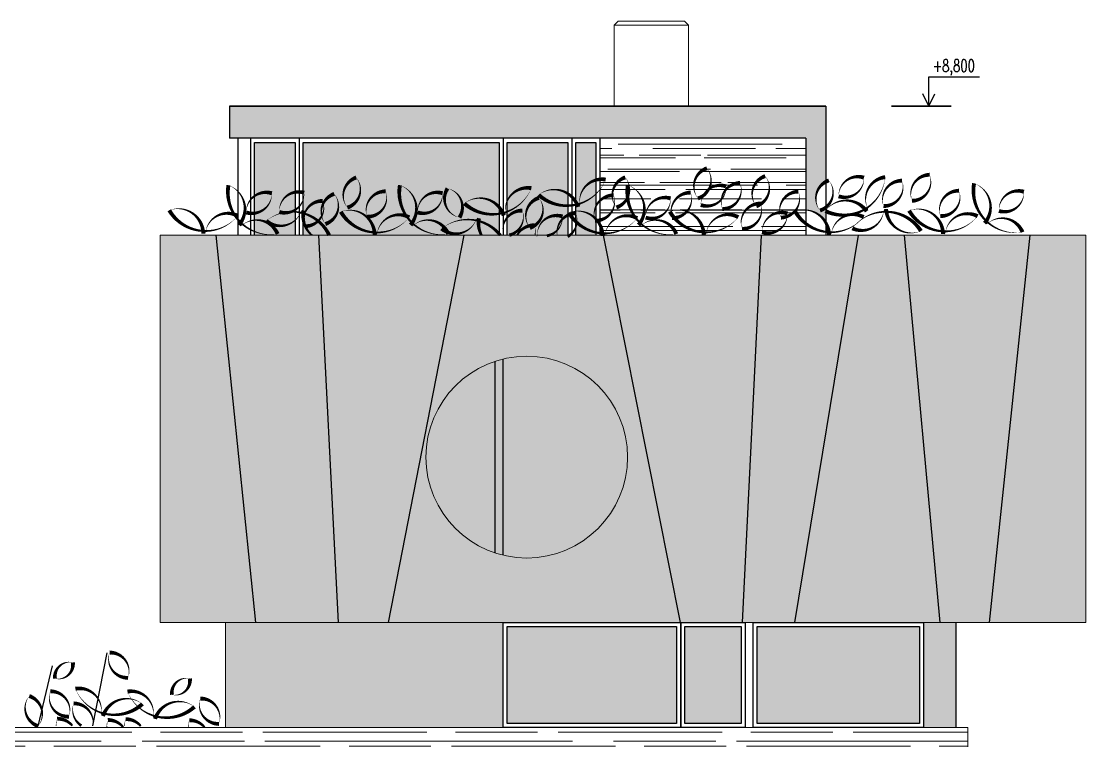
# Model space of a CAD drawing. Header units: metres. Extents: x -442 to 316, y -503 to 125.
# Drawn here: x 92.9 to 106.09, y -294.61 to -285.7 of the extents above; entities that cross this region are included whole.
import ezdxf

# ---------------------------------------------------------------- set-up
doc = ezdxf.new("R2010")
doc.units = ezdxf.units.M
for name, color, linetype in [('popis', 6, 'Continuous'), ('SRAFA', 251, 'Continuous'), ('srafa zdivo', 251, 'Continuous'), ('SRAFY', 3, 'Continuous'), ('zariz.predmety', 203, 'Continuous'), ('ZDIVO', 1, 'Continuous')]:
    doc.layers.add(name, color=color, linetype=linetype)
doc.styles.add('ROMANS', font='romans.shx', dxfattribs={"width": 0.7})

msp = doc.modelspace()

# ---------------------------------------------------------------- hatches: boundary and pattern name
at = {"layer": 'SRAFA', "linetype": 'Continuous'}
for points in [[(96.290828, -287.196843), (95.790766, -287.196843), (95.790766, -288.346843), (96.290828, -288.346843)], [(98.820828, -287.196843), (96.380766, -287.196843), (96.380766, -288.346843), (98.820828, -288.346843)], [(99.670828, -287.196843), (98.920766, -287.196843), (98.920766, -288.346843), (99.670828, -288.346843)], [(100.020766, -287.196843), (99.770766, -287.196843), (99.770766, -288.346843), (100.020766, -288.346843)]]:
    msp.add_hatch(color=256, dxfattribs=at).paths.add_polyline_path(points)
h = msp.add_hatch(color=256, dxfattribs=at)
h.paths.add_polyline_path([(98.870766, -289.881449), (98.870766, -292.312237, 0.485107163), (100.412857, -291.096843, 0.485107163)])
h.paths.add_polyline_path([(98.770766, -289.909929, 0.323565952), (97.912857, -291.096843, 0.323565952), (98.770766, -292.283757)])
h = msp.add_hatch(color=256, dxfattribs=at)
h.paths.add_polyline_path([(98.920766, -294.396843), (101.020766, -294.396843), (101.020766, -293.196843), (98.920766, -293.196843)])
h.paths.add_polyline_path([(101.120766, -294.396843), (101.820766, -294.396843), (101.820766, -293.196843), (101.120766, -293.196843)])
h.paths.add_polyline_path([(102.020766, -294.396843), (104.030766, -294.396843), (104.030766, -293.196843), (102.020766, -293.196843)])
at = {"layer": 'SRAFY', "linetype": 'Continuous', "lineweight": 0}
for points in [[(102.870828, -286.746843), (95.480828, -286.746843), (95.480828, -287.146843), (98.870828, -287.146843), (99.720828, -287.146843), (102.620828, -287.146843), (102.620828, -288.034205, -0.253160298), (102.870828, -288.194042), (102.870828, -288.050939, -0.003121815), (102.864947, -288.048185, -0.007979701), (102.870828, -288.040157), (102.870828, -288.001448, -0.088435865), (102.797667, -288.041356, -0.467275784), (102.870828, -287.68453)], [(98.870766, -289.881449, 0.020804345), (98.770766, -289.909929), (98.770766, -292.283757, 0.020804345), (98.870766, -292.312237)], [(95.430766, -293.146843), (95.430766, -294.446843), (98.870766, -294.446843), (98.870766, -293.146843)], [(104.480766, -293.146843), (104.080766, -293.146843), (104.080766, -294.446843), (104.480766, -294.446843)]]:
    msp.add_hatch(color=252, dxfattribs=at).paths.add_polyline_path(points)
h = msp.add_hatch(dxfattribs=at)
h.set_pattern_fill('AR-RROOF', color=256, scale=0.01, style=0)
h.set_pattern_definition([(0, (-13.52227, -1e-08), (0.5588, 0.254), [3.81, -0.508, 1.27, -0.254]), (0, (-13.18445, 0.127), (-0.254, 0.33782), [0.762, -0.08382, 1.524, -0.1905]), (0, (-13.39527, 0.2159), (1.3208, 0.17018), [2.032, -0.3556, 1.016, -0.254])])
h.paths.add_polyline_path([(100.070766, -287.146843), (102.620828, -287.146843), (102.620828, -288.346843), (100.070766, -288.346843)])
h = msp.add_hatch(dxfattribs=at)
h.set_pattern_fill('AR-RROOF', color=256, scale=0.01, style=0)
h.set_pattern_definition([(0, (102.97942, -341.8623), (0.5588, 0.254), [3.81, -0.508, 1.27, -0.254]), (0, (103.31724, -341.7353), (-0.254, 0.33782), [0.762, -0.08382, 1.524, -0.1905]), (0, (103.10642, -341.64641), (1.3208, 0.17018), [2.032, -0.3556, 1.016, -0.254])])
h.paths.add_polyline_path([(89.860766, -294.446843), (89.620766, -294.446843), (89.620766, -298.291328), (89.620766, -298.796843), (90.010766, -298.796843), (90.010766, -296.246843), (104.180766, -296.246843), (104.180766, -297.841883), (104.630766, -297.814572), (104.630766, -294.446843), (104.480766, -294.446843), (104.080766, -294.446843), (101.970766, -294.446843), (101.870766, -294.446843), (101.070766, -294.446843), (98.870766, -294.446843)])
h.paths.add_polyline_path([(97.178163, -295.26315), (97.758163, -295.26315), (97.758163, -295.516721), (97.178163, -295.516721)], flags=24)
at = {"layer": 'ZDIVO', "linetype": 'Continuous', "lineweight": 0}
h = msp.add_hatch(color=254, dxfattribs=at)
h.dxf.hatch_style = 1
h.paths.add_polyline_path([(106.090899, -288.346843), (100.10944, -288.346843, 0.23368352), (100.104373, -288.363217, 0.013132123), (100.104129, -288.346843), (94.620766, -288.346843), (94.620766, -293.146843), (106.090899, -293.146843)])
h.paths.add_polyline_path([(97.912857, -291.096843, -1), (100.412857, -291.096843, -1)], flags=16)

# ---------------------------------------------------------------- linework, layer by layer
at = {"layer": 'popis', "linetype": 'Continuous'}
for p, q in [((95.310158, -288.346843), (95.802584, -293.146843)), ((96.583644, -288.346843), (96.824797, -293.146843)), ((98.382869, -288.346843), (97.446922, -293.146843)), ((100.110754, -288.346843), (101.066459, -293.146843)), ((102.070129, -288.346843), (101.833172, -293.146843)), ((103.27086, -288.346843), (102.4835, -293.146843)), ((103.839944, -288.346843), (104.284222, -293.146843)), ((105.398773, -288.346843), (104.893895, -293.146843))]:
    msp.add_line(p, q, dxfattribs=at)
at = {"layer": 'SRAFA', "linetype": 'Continuous', "lineweight": 0, "ltscale": 20}
for p, q in [((100.246941, -285.746843), (100.296941, -285.696843)), ((100.246941, -285.746843), (100.246941, -286.746843)), ((101.169258, -285.746843), (100.246941, -285.746843)), ((101.119258, -285.696843), (100.296941, -285.696843)), ((100.810247, -285.746843), (100.296941, -285.746843)), ((101.119258, -285.746843), (100.919258, -285.746843)), ((101.119258, -285.696843), (101.169258, -285.746843)), ((101.169258, -285.746843), (101.169258, -286.746843))]:
    msp.add_line(p, q, dxfattribs=at)
at = {"layer": 'srafa zdivo', "color": 8, "linetype": 'Continuous', "lineweight": 0}
msp.add_line((101.870766, -294.446843), (101.970766, -294.446843), dxfattribs=at)
at = {"layer": 'SRAFY', "linetype": 'Continuous'}
for p, q in [((104.145202, -286.746843), (104.145202, -286.38569)), ((104.145202, -286.38569), (104.776328, -286.38569)), ((104.145202, -286.746843), (104.070701, -286.595609)), ((104.145202, -286.746843), (104.219704, -286.595609)), ((95.480828, -286.746843), (101.670766, -286.746843)), ((95.480828, -286.746843), (95.480828, -287.146843)), ((102.870828, -286.746843), (95.480828, -286.746843)), ((101.670766, -286.746843), (102.870828, -286.746843)), ((102.870828, -286.746843), (102.870828, -288.346843)), ((103.683836, -286.746843), (104.425183, -286.746843)), ((98.870828, -287.146843), (95.480828, -287.146843)), ((95.580828, -287.146843), (95.580828, -288.346843)), ((95.740828, -287.146843), (95.740828, -288.346843)), ((96.340828, -287.146843), (96.340828, -288.346843)), ((96.340828, -287.146843), (96.340828, -288.346843)), ((98.870766, -287.146843), (98.870766, -288.346843)), ((99.720828, -287.146843), (98.870766, -287.146843)), ((102.620828, -287.146843), (99.720766, -287.146843)), ((99.720828, -287.146843), (99.720828, -288.346843)), ((100.070766, -287.146843), (100.070766, -288.346843)), ((102.620828, -287.146843), (102.620828, -288.346843)), ((98.770766, -292.283757), (98.770766, -289.909929)), ((98.870766, -292.312237), (98.870766, -289.881449)), ((104.480766, -293.146843), (104.480766, -294.446843))]:
    msp.add_line(p, q, dxfattribs=at)
at = {"layer": 'SRAFY', "linetype": 'Continuous', "lineweight": 0}
msp.add_line((95.430766, -293.146843), (95.430766, -294.446843), dxfattribs=at)
at = {"layer": 'SRAFY', "linetype": 'Continuous'}
for points in [[(102.870828, -286.746843), (95.480828, -286.746843)], [(104.425183, -286.746843), (103.683836, -286.746843)], [(95.790766, -288.346843), (95.790766, -287.196843), (96.290828, -287.196843), (96.290828, -288.346843)], [(98.870828, -287.146843), (96.340828, -287.146843)], [(96.390828, -288.346843), (96.390828, -287.196843), (98.820828, -287.196843), (98.820828, -288.346843)], [(99.720828, -287.146843), (98.870766, -287.146843)], [(98.920766, -288.346843), (98.920766, -287.196843), (99.670828, -287.196843), (99.670828, -288.346843)], [(100.070766, -287.146843), (99.720766, -287.146843)], [(99.770766, -288.346843), (99.770766, -287.196843), (100.020766, -287.196843), (100.020766, -288.346843)]]:
    msp.add_lwpolyline(points, dxfattribs=at)
for points in [[(98.870766, -293.146843), (101.070766, -293.146843), (101.070766, -294.446843), (98.870766, -294.446843)], [(98.920766, -293.196843), (101.020766, -293.196843), (101.020766, -294.396843), (98.920766, -294.396843)], [(101.070766, -293.146843), (101.870766, -293.146843), (101.870766, -294.446843), (101.070766, -294.446843)], [(101.120766, -293.196843), (101.820766, -293.196843), (101.820766, -294.396843), (101.120766, -294.396843)], [(101.970766, -293.146843), (104.080766, -293.146843), (104.080766, -294.446843), (101.970766, -294.446843)], [(102.020766, -293.196843), (104.030766, -293.196843), (104.030766, -294.396843), (102.020766, -294.396843)]]:
    msp.add_lwpolyline(points, close=True, dxfattribs=at)
at = {"layer": 'zariz.predmety', "color": 253, "linetype": 'Continuous', "ltscale": 0.001}
for p, q in [((93.786487, -294.42411), (93.964518, -293.522289)), ((93.107407, -294.429408), (93.283292, -293.682511))]:
    msp.add_line(p, q, dxfattribs=at)
for points in [[(101.285472, -287.890752, 0, 0, -0.520567051), (101.285472, -287.890752, 0, 0.05, -0.520567051), (101.395922, -287.51778, 0, 0.05, -0.520567051), (101.285472, -287.890752, 0.05, 0.05, 0)], [(102.008051, -287.987666, 0, 0, -0.520567051), (102.008051, -287.987666, 0, 0.05, -0.520567051), (102.118501, -287.614693, 0, 0.05, -0.520567051), (102.008051, -287.987666, 0.05, 0.05, 0)], [(103.029223, -287.864703, 0, 0, -0.520567051), (103.029223, -287.864703, 0, 0.05, -0.520567051), (103.342696, -287.634394, 0, 0.05, -0.520567051), (103.029223, -287.864703, 0.05, 0.05, 0)], [(103.938306, -287.92101, 0, 0, -0.520567051), (103.938306, -287.92101, 0, 0.05, -0.520567051), (104.155557, -287.59835, 0, 0.05, -0.520567051), (103.938306, -287.92101, 0.05, 0.05, 0)], [(95.465478, -287.727065, 0, 0, -0.520567051), (95.465478, -287.727065, 0, 0.05, -0.520567051), (95.596802, -288.220726, 0, 0.05, -0.520567051), (95.627424, -288.228854, 0, 0.05, -0.509472644), (96.075555, -288.332021, 0, 0.05, -0.516255587), (95.465478, -287.727065, 0.05, 0.05, 0)], [(96.939828, -288.005391, 0, 0, -0.520567051), (96.939828, -288.005391, 0, 0.05, -0.520567051), (97.050278, -287.632419, 0, 0.05, -0.520567051), (96.939828, -288.005391, 0.05, 0.05, 0)], [(97.591267, -287.727065, 0, 0, -0.520567051), (97.591267, -287.727065, 0, 0.05, -0.520567051), (97.722591, -288.220726, 0, 0.05, -0.520567051), (97.753212, -288.228854, 0, 0.05, -0.520567051), (98.19128, -288.332021, 0, 0.05, -0.520567051), (97.591267, -287.727065, 0.05, 0.05, 0)], [(99.310391, -287.847176, 0, 0, -0.520567051), (99.310391, -287.847176, 0, 0.05, -0.520567051), (99.798754, -287.997007, 0, 0.05, -0.520567051), (99.821855, -287.975327, 0, 0.05, -0.520567051), (100.141227, -287.658232, 0, 0.05, -0.520567051), (99.310391, -287.847176, 0.05, 0.05, 0)], [(100.274258, -288.003108, 0, 0, -0.520567051), (100.274258, -288.003108, 0, 0.05, -0.520567051), (100.384707, -287.630136, 0, 0.05, -0.520567051), (100.274258, -288.003108, 0.05, 0.05, 0)], [(100.41675, -287.727065, 0, 0, -0.520567051), (100.41675, -287.727065, 0, 0.05, -0.520567051), (100.548074, -288.220726, 0, 0.05, -0.520567051), (100.578695, -288.228854, 0, 0.05, -0.520567051), (101.016763, -288.332021, 0, 0.05, -0.520567051), (100.41675, -287.727065, 0.05, 0.05, 0)], [(101.320969, -287.972905, 0, 0, -0.520567051), (101.320969, -287.972905, 0, 0.05, -0.520567051), (101.634443, -287.742596, 0, 0.05, -0.520567051), (101.320969, -287.972905, 0.05, 0.05, 0)], [(101.588723, -288.022471, 0, 0, -0.520567051), (101.588723, -288.022471, 0, 0.05, -0.520567051), (101.805974, -287.699811, 0, 0.05, -0.520567051), (101.588723, -288.022471, 0.05, 0.05, 0)], [(102.797667, -288.041356, 0, 0, -0.520567051), (102.797667, -288.041356, 0, 0.05, -0.520567051), (102.908117, -287.668384, 0, 0.05, -0.520567051), (102.797667, -288.041356, 0.05, 0.05, 0)], [(102.864947, -288.048185, 0, 0, -0.520567051), (102.864947, -288.048185, 0, 0.05, -0.520567051), (103.375769, -288.050987, 0, 0.05, -0.520567051), (103.391646, -288.023571, 0, 0.05, -0.520567051), (103.606138, -287.62792, 0, 0.05, -0.520567051), (102.864947, -288.048185, 0.05, 0.05, 0)], [(103.584754, -287.985629, 0, 0, -0.520567051), (103.584754, -287.985629, 0, 0.05, -0.520567051), (103.814699, -287.671889, 0, 0.05, -0.520567051), (103.584754, -287.985629, 0.05, 0.05, 0)], [(104.707037, -287.704168, 0, 0, -0.520567051), (104.707037, -287.704168, 0, 0.05, -0.520567051), (104.838361, -288.197829, 0, 0.05, -0.520567051), (104.868983, -288.205956, 0, 0.05, -0.520567051), (105.307051, -288.309124, 0, 0.05, -0.520567051), (104.707037, -287.704168, 0.05, 0.05, 0)], [(95.685677, -288.065302, 0, 0, -0.520567051), (95.685677, -288.065302, 0, 0.05, -0.510066286), (96.003455, -287.827353, 0, 0.05, -0.510066286), (95.685677, -288.065302, 0.05, 0.05, 0)], [(96.096114, -288.059194, 0, 0, -0.520567051), (96.096114, -288.059194, 0, 0.05, -0.520567051), (96.403829, -287.821245, 0, 0.05, -0.520567051), (96.096114, -288.059194, 0.05, 0.05, 0)], [(96.667272, -288.208199, 0, 0, -0.520567051), (96.667272, -288.208199, 0, 0.05, -0.520567051), (96.777722, -287.835227, 0, 0.05, -0.520567051), (96.667272, -288.208199, 0.05, 0.05, 0)], [(97.184747, -288.117739, 0, 0, -0.520567051), (97.184747, -288.117739, 0, 0.05, -0.520567051), (97.414691, -287.803998, 0, 0.05, -0.520567051), (97.184747, -288.117739, 0.05, 0.05, 0)], [(97.811466, -288.065302, 0, 0, -0.520567051), (97.811466, -288.065302, 0, 0.05, -0.520567051), (98.11918, -287.827353, 0, 0.05, -0.520567051), (97.811466, -288.065302, 0.05, 0.05, 0)], [(98.181173, -287.767805, 0, 0, -0.520567051), (98.181173, -287.767805, 0, 0.05, -0.520567051), (98.328837, -288.12767, 0, 0.05, -0.520567051), (98.181173, -287.767805, 0.05, 0.05, 0)], [(98.389382, -287.953511, 0, 0, -0.520567051), (98.389382, -287.953511, 0, 0.05, -0.520567051), (98.877745, -288.103342, 0, 0.05, -0.520567051), (98.900846, -288.081662, 0, 0.05, -0.520567051), (99.220218, -287.764567, 0, 0.05, -0.520567051), (98.389382, -287.953511, 0.05, 0.05, 0)], [(99.202537, -288.257121, 0, 0, -0.520567051), (99.202537, -288.257121, 0, 0.05, -0.520567051), (99.312987, -287.884148, 0, 0.05, -0.520567051), (99.202537, -288.257121, 0.05, 0.05, 0)], [(100.01023, -288.166661, 0, 0, -0.520567051), (100.01023, -288.166661, 0, 0.05, -0.520567051), (100.240175, -287.85292, 0, 0.05, -0.520567051), (100.01023, -288.166661, 0.05, 0.05, 0)], [(100.636949, -288.128845, 0, 0, -0.520567051), (100.636949, -288.128845, 0, 0.05, -0.520567051), (100.944664, -287.890896, 0, 0.05, -0.520567051), (100.636949, -288.128845, 0.05, 0.05, 0)], [(100.964122, -288.133719, 0, 0, -0.520567051), (100.964122, -288.133719, 0, 0.05, -0.520567051), (101.194066, -287.819979, 0, 0.05, -0.520567051), (100.964122, -288.133719, 0.05, 0.05, 0)], [(102.312314, -288.129155, 0, 0, -0.520567051), (102.312314, -288.129155, 0, 0.05, -0.520567051), (102.529565, -287.806495, 0, 0.05, -0.520567051), (102.312314, -288.129155, 0.05, 0.05, 0)], [(104.290701, -288.110361, 0, 0, -0.520567051), (104.290701, -288.110361, 0, 0.05, -0.520567051), (104.520645, -287.79662, 0, 0.05, -0.520567051), (104.290701, -288.110361, 0.05, 0.05, 0)], [(105.015853, -288.04621, 0, 0, -0.520567051), (105.015853, -288.04621, 0, 0.05, -0.520567051), (105.323568, -287.808261, 0, 0.05, -0.520567051), (105.015853, -288.04621, 0.05, 0.05, 0)], [(94.732189, -288.038225, 0, 0, -0.520567051), (94.732189, -288.038225, 0, 0.05, -0.520567051), (95.15311, -288.32766, 0, 0.05, -0.520567051), (95.181652, -288.313908, 0, 0.05, -0.520567051), (95.58144, -288.107228, 0, 0.05, -0.520567051), (94.732189, -288.038225, 0.05, 0.05, 0)], [(96.413307, -288.235857, 0, 0, -0.520567051), (96.413307, -288.235857, 0, 0.05, -0.528532716), (96.633189, -287.922117, 0, 0.05, -0.528532716), (96.413307, -288.235857, 0.05, 0.05, 0)], [(101.832543, -288.268011, 0, 0, -0.520567051), (101.832543, -288.268011, 0, 0.05, -0.520567051), (102.062488, -287.95427, 0, 0.05, -0.520567051), (101.832543, -288.268011, 0.05, 0.05, 0)], [(96.857978, -288.056664, 0, 0, -0.520567051), (96.857978, -288.056664, 0, 0.05, -0.520567051), (97.278899, -288.346099, 0, 0.05, -0.520567051), (97.30744, -288.332347, 0, 0.05, -0.520567051), (97.707228, -288.125667, 0, 0.05, -0.520567051), (96.857978, -288.056664, 0.05, 0.05, 0)], [(99.683461, -288.067603, 0, 0, -0.520567051), (99.683461, -288.067603, 0, 0.05, -0.520567051), (100.104382, -288.357038, 0, 0.05, -0.520567051), (100.132923, -288.343286, 0, 0.05, -0.520567051), (100.532711, -288.136606, 0, 0.05, -0.520567051), (99.683461, -288.067603, 0.05, 0.05, 0)], [(100.935989, -288.054631, 0, 0, -0.520567051), (100.935989, -288.054631, 0, 0.05, -0.520567051), (101.35691, -288.344066, 0, 0.05, -0.520567051), (101.385452, -288.330315, 0, 0.05, -0.520567051), (101.78524, -288.123634, 0, 0.05, -0.520567051), (100.935989, -288.054631, 0.05, 0.05, 0)], [(102.08073, -288.308517, 0, 0, -0.520567051), (102.08073, -288.308517, 0, 0.05, -0.520567051), (102.394203, -288.078208, 0, 0.05, -0.520567051), (102.08073, -288.308517, 0.05, 0.05, 0)], [(102.488975, -288.053097, 0, 0, -0.520567051), (102.488975, -288.053097, 0, 0.05, -0.520567051), (102.909896, -288.342532, 0, 0.05, -0.520567051), (102.938437, -288.32878, 0, 0.05, -0.520567051), (103.338225, -288.1221, 0, 0.05, -0.520567051), (102.488975, -288.053097, 0.05, 0.05, 0)], [(104.049406, -288.294875, 0, 0, -0.520567051), (104.049406, -288.294875, 0, 0.05, -0.520567051), (103.616644, -288.023463, 0, 0.05, -0.520567051), (103.588709, -288.038407, 0, 0.05, -0.520567051), (103.198, -288.261777, 0, 0.05, -0.520567051), (104.049406, -288.294875, 0.05, 0.05, 0)], [(103.901754, -288.042744, 0, 0, -0.520567051), (103.901754, -288.042744, 0, 0.05, -0.520567051), (104.322676, -288.332179, 0, 0.05, -0.520567051), (104.351217, -288.318427, 0, 0.05, -0.520567051), (104.751005, -288.111747, 0, 0.05, -0.520567051), (103.901754, -288.042744, 0.05, 0.05, 0)], [(94.221962, -293.831302, 0, 0, 0.520567051), (94.221962, -293.831302, 0, 0.05, 0.520567051), (93.992017, -293.517562, 0, 0.05, 0.520567051), (94.221962, -293.831302, 0.05, 0.05, 0)], [(93.315475, -293.84043, 0, 0, 0.520567051), (93.315475, -293.84043, 0, 0.05, 0.520567051), (93.537768, -293.640721, 0, 0.05, 0.520567051), (93.315475, -293.84043, 0.05, 0.05, 0)], [(94.765789, -294.040086, 0, 0, 0.520567051), (94.765789, -294.040086, 0, 0.05, 0.520567051), (94.988082, -293.840377, 0, 0.05, 0.520567051), (94.765789, -294.040086, 0.05, 0.05, 0)], [(93.107407, -294.429408, 0, 0, 0.520567051), (93.107407, -294.429408, 0, 0.05, 0.520567051), (92.996957, -294.056435, 0, 0.05, 0.520567051), (93.107407, -294.429408, 0.05, 0.05, 0)], [(93.487958, -294.312067, 0, 0, 0.520567051), (93.487958, -294.312067, 0, 0.05, 0.520567051), (93.258013, -293.998326, 0, 0.05, 0.520567051), (93.487958, -294.312067, 0.05, 0.05, 0)], [(94.39988, -294.15493, 0, 0, 0.520567051), (94.39988, -294.15493, 0, 0.05, 0.520567051), (93.911517, -294.304761, 0, 0.05, 0.520567051), (93.888416, -294.283081, 0, 0.05, 0.520567051), (93.569044, -293.965987, 0, 0.05, 0.520567051), (94.39988, -294.15493, 0.05, 0.05, 0)], [(95.045035, -294.190345, 0, 0, 0.520567051), (95.045035, -294.190345, 0, 0.05, 0.520567051), (94.556672, -294.340176, 0, 0.05, 0.520567051), (94.533571, -294.318495, 0, 0.05, 0.520567051), (94.214199, -294.001401, 0, 0.05, 0.520567051), (95.045035, -294.190345, 0.05, 0.05, 0)], [(95.117519, -294.087572, 0, 0, 0.520567051), (95.117519, -294.087572, 0, 0.05, 0.520567051), (95.347464, -294.401313, 0, 0.05, 0.520567051), (95.117519, -294.087572, 0.05, 0.05, 0)]]:
    msp.add_lwpolyline(points, format="xyseb", close=True, dxfattribs=at)
for points in [[(96.501119, -288.346843, 0.02136, 0.05, -0.284971131), (96.399028, -288.040883, 0, 0.05, -0.520567051), (96.368269, -288.048475, 0, 0.05, -0.520567051), (95.93454, -288.168584, 0, 0.046544, -0.484978883), (96.715258, -288.346843, 0, 0.046544, -0.479107821)], [(98.601935, -288.346843, 0.032005, 0.05, -0.174482688), (98.571003, -288.137932, 0, 0.05, -0.520567051), (98.540245, -288.145525, 0, 0.05, -0.520567051), (98.106515, -288.265634, 0, 0.040774, -0.412693501), (98.835599, -288.346843, 0, 0, 0)], [(98.879518, -288.355537, 0, 0, 0), (98.879518, -288.355537, 0, 0.05, -0.520567051), (99.109463, -288.041796, 0, 0.042345, -0.430456764), (98.948509, -288.346843, 0, 0.042345, -0.430456764)], [(99.296909, -288.346843, 0.049631, 0.05, -0.003540851), (99.293716, -288.345788, 0, 0, 0), (99.293716, -288.345788, 0, 0.05, -0.520567051), (99.607189, -288.115479, 0, 0.036878, -0.369568327), (99.411759, -288.354582, 0, 0.036878, -0.369568327)], [(99.540416, -288.346843, 0.00588, 0.05, -0.450807117), (99.771132, -288.07595, 0, 0.036513, -0.365591212), (99.670828, -288.365333, 0, 0.036513, -0.365591212)], [(99.043712, -288.346843, 0.021603, 0.05, -0.27954756), (99.256974, -288.223725, 0, 0.01369, -0.132176563), (99.264941, -288.346843, 0, 0.01369, -0.132176563)], [(93.786487, -294.42411, 0.004318, 0.05, 0.468965173), (93.547021, -294.148522, 0, 0.034457, 0.343372784), (93.642669, -294.42411, 0, 0, 0)], [(93.530757, -294.42411, 0.02658, 0.05, 0.228682736), (93.342985, -294.338442, 0, 0.009549, 0.091918286), (93.330551, -294.42411, 0, 0, 0)], [(94.379099, -294.428853, 0.02658, 0.05, 0.228682736), (94.191326, -294.343185, 0, 0.009549, 0.091918286), (94.178892, -294.428853, 0, 0.009549, 0.091918286)], [(94.16154, -294.442888, 0.026112, 0.05, 0.233416926), (93.97107, -294.353913, 0, 0.009912, 0.095435438), (93.958789, -294.442888, 0, 0.009912, 0.095435438)], [(95.168991, -294.442888, 0.02658, 0.05, 0.228682736), (94.981219, -294.357221, 0, 0.009549, 0.091918286), (94.968785, -294.442888, 0, 0, 0)]]:
    msp.add_lwpolyline(points, format="xyseb", dxfattribs=at)
at = {"layer": 'ZDIVO', "linetype": 'Continuous', "lineweight": 0}
for p, q in [((89.860766, -294.446843), (104.080766, -294.446843)), ((104.080766, -294.446843), (104.480766, -294.446843)), ((104.480766, -294.446843), (104.630766, -294.446843)), ((104.630766, -294.446843), (104.630766, -297.814572))]:
    msp.add_line(p, q, dxfattribs=at)
at = {"layer": 'ZDIVO', "color": 254, "linetype": 'Continuous', "lineweight": 0}
msp.add_lwpolyline([(106.090899, -288.346843), (94.620766, -288.346843), (94.620766, -293.146843), (106.090899, -293.146843)], close=True, dxfattribs=at)
msp.add_circle((99.162857, -291.096843), 1.25, dxfattribs=at)

# ---------------------------------------------------------------- texts
at = {"layer": 'popis', "linetype": 'Continuous', "insert": (104.194748, -286.172166), "char_height": 0.15, "width": 2.20915077, "attachment_point": 1, "style": 'ROMANS'}
msp.add_mtext('+8,800', dxfattribs=at)

doc.saveas('drawing.dxf')
